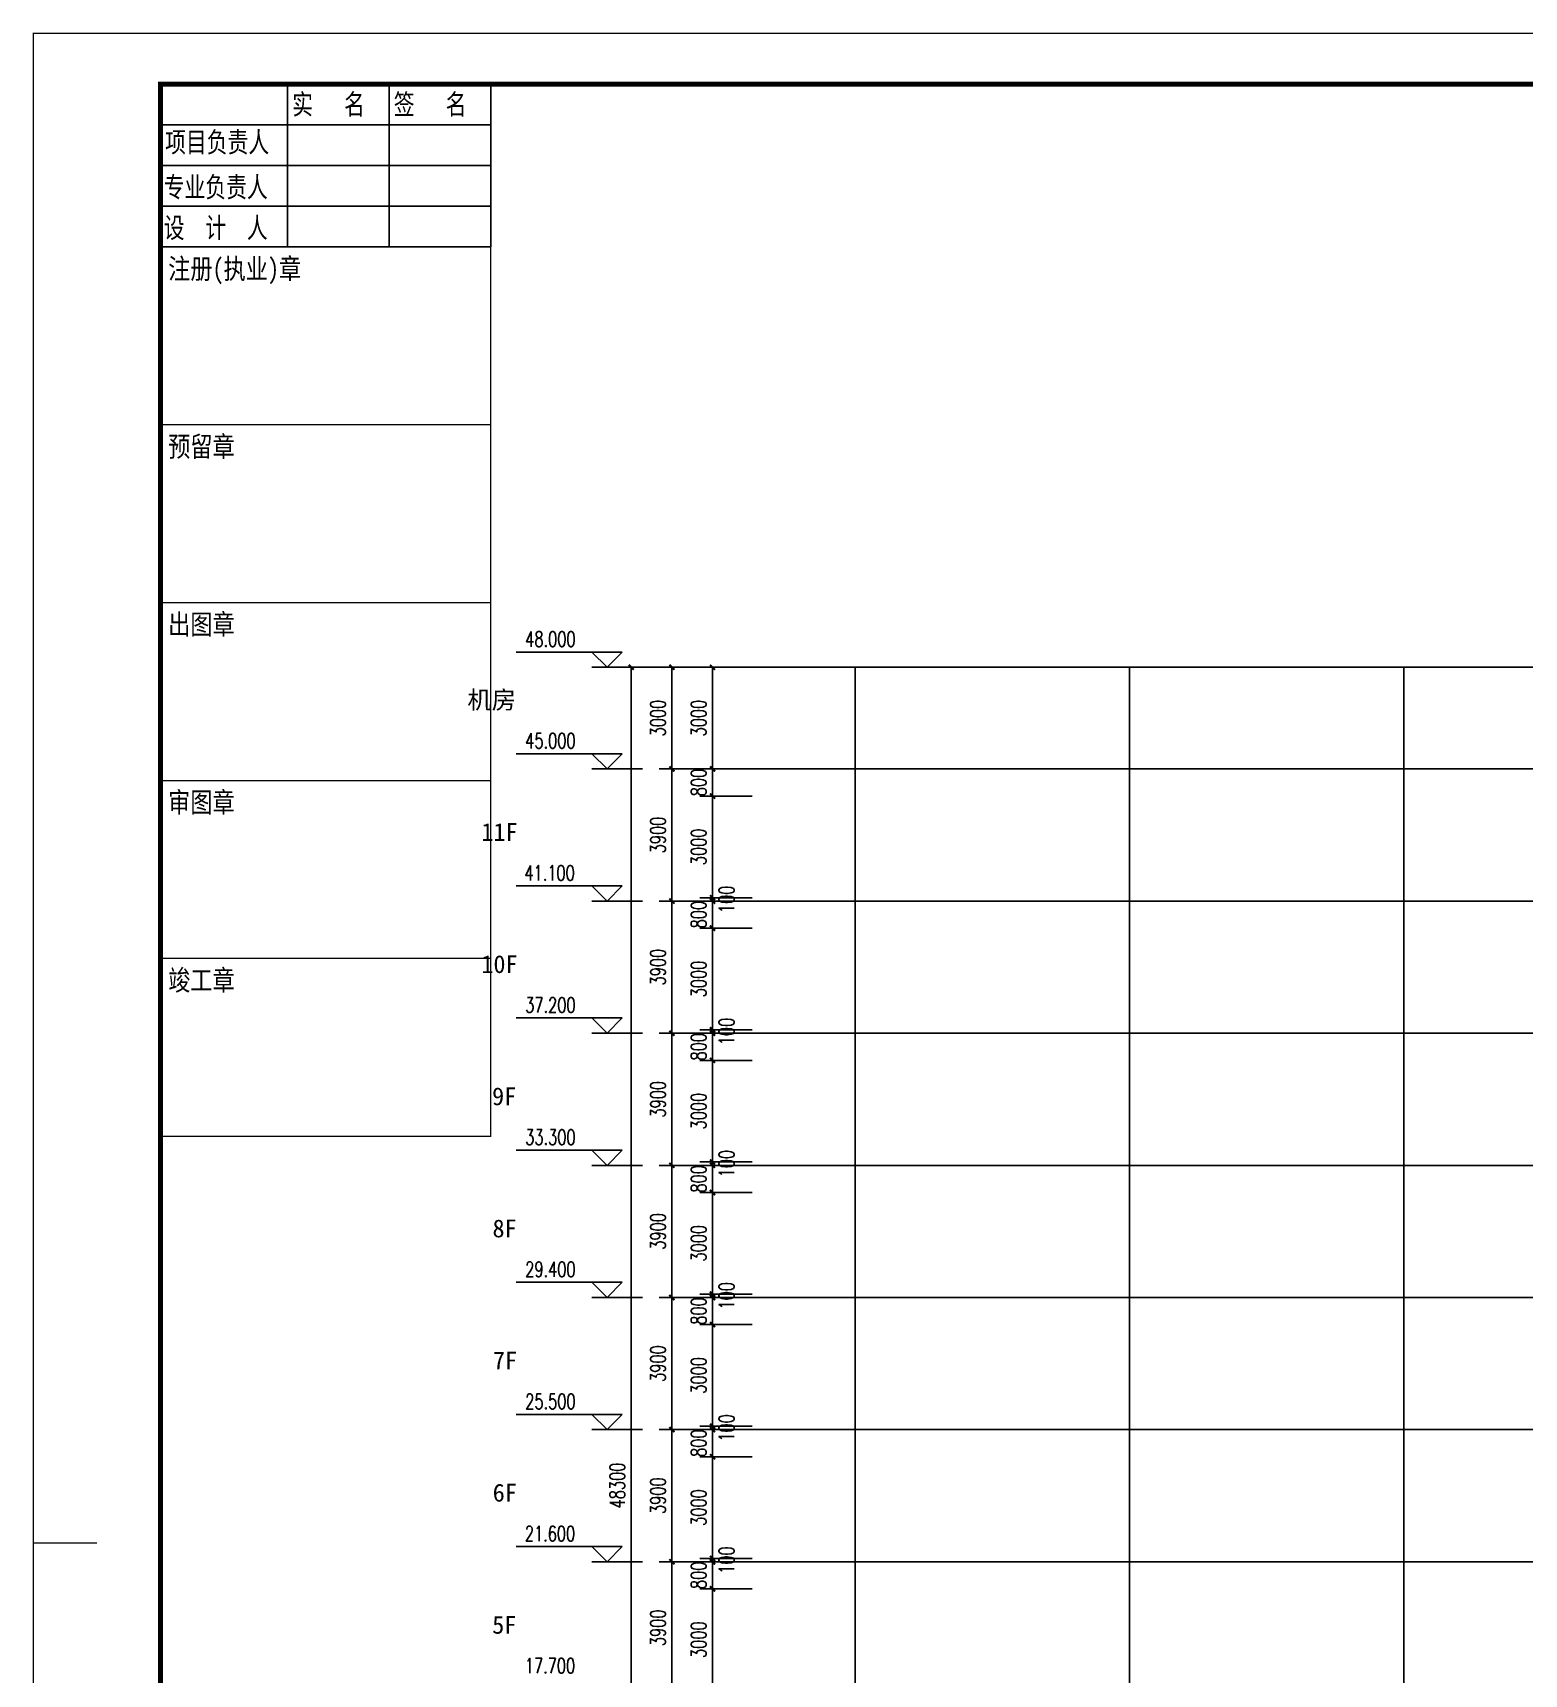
# Model space of a CAD drawing. Extents: x 1738711 to 2346805, y 1189731 to 2516152.
# Drawn here: x 2137895 to 2181922, y 2088884 to 2137328 of the extents above; entities that cross this region are included whole.
import ezdxf
from ezdxf.enums import TextEntityAlignment as Align

# ---------------------------------------------------------------- set-up
doc = ezdxf.new("R2010")
doc.units = 0
doc.header["$LTSCALE"] = 1000
doc.header["$MEASUREMENT"] = 0
for name, color, linetype in [('DIM_ELEV', 3, 'Continuous'), ('DOTE', 1, 'Continuous'), ('PUB_DIM', 3, 'Continuous'), ('PUB_TEXT', 7, 'Continuous'), ('TK', 4, 'Continuous')]:
    doc.layers.add(name, color=color, linetype=linetype)
doc.styles.add('_TCH_DIM', font='SIMPLEX', dxfattribs={"bigfont": 'GBCBIG'})
doc.styles.add('_TCH_DIM_T3', font='SIMPLEX', dxfattribs={"width": 0.705882, "bigfont": 'GBCBIG'})
doc.styles.add('STW', font='simhei_0.ttf')
doc.styles.add('宋体', font='SIMSUN.TTF', dxfattribs={"width": 0.75})
doc.dimstyles.new('_TCH_ARCH&&150', dxfattribs={"dimtxt": 446.25, "dimasz": 150, "dimexe": 375, "dimexo": 450, "dimgap": 189.375, "dimtad": 1, "dimdec": 0, "dimzin": 0, "dimdsep": 46, "dimtxsty": '_TCH_DIM_T3', "dimblk": 'ARCHTICK', "dimcen": 0.09, "dimclrt": 7, "dimazin": 2, "dimtfac": 1, "dimtdec": 0, "dimtix": 1, "dimtmove": 2, "dimatfit": 3, "dimfxl": 1, "dimtolj": 1, "dimtzin": 0, "dimarcsym": 0})

# ---------------------------------------------------------------- blocks, each defined once
blk = doc.blocks.new('章')
at = {"layer": 'TK', "color": 7, "const_width": 0.25}
for points in [[(0, 0), (65, 0), (65, -35), (0, -35)], [(0, -35), (65, -35), (65, -70), (0, -70)], [(0, -70), (65, -70), (65, -105), (0, -105)], [(0, -105), (65, -105), (65, -140), (0, -140)], [(0, -140), (65, -140), (65, -175), (0, -175)]]:
    blk.add_lwpolyline(points, close=True, dxfattribs=at)
at = {"layer": 'TK', "color": 7, "style": '宋体', "width": 0.8}
for s, p in [('注册(执业)章', (1.51, -6.28)), ('预留章', (1.51, -41.28)), ('出图章', (1.51, -76.28)), ('审图章', (1.51, -111.28)), ('竣工章', (1.51, -146.28))]:
    blk.add_text(s, height=4, dxfattribs=at).set_placement(p)
blk = doc.blocks.new('hjashrtahreahe')
for points in [[(2500, 58400), (9000, 58400)], [(2500, 58400), (2500, 55200)], [(5000, 58400), (5000, 55200)], [(7000, 58400), (7000, 55200)], [(9000, 58400), (9000, 55200)], [(2500, 57600), (9000, 57600)], [(2500, 56800), (9000, 56800)], [(2500, 56000), (9000, 56000)], [(2500, 55200), (9000, 55200)]]:
    blk.add_lwpolyline(points)
at = {"const_width": 25}
for points in [[(500, 29700), (0, 29700)], [(1250, 29700), (0, 29700)]]:
    blk.add_lwpolyline(points, dxfattribs=at)
at = {"layer": 'TK', "color": 7, "const_width": 25}
for points in [[(0, 59400), (84100, 59400), (84100, 0), (0, 0)], [(9000, 55200), (2500, 55200), (2500, 58400), (9000, 58400)]]:
    blk.add_lwpolyline(points, close=True, dxfattribs=at)
at = {"layer": 'TK', "color": 3, "const_width": 100}
blk.add_lwpolyline([(2500, 1000), (2500, 58400), (83100, 58400), (83100, 1000)], close=True, dxfattribs=at)
at = {"xscale": 100, "yscale": 100, "zscale": 100}
blk.add_blockref('章', (2500, 55200), dxfattribs=at)
at = {"style": '宋体', "width": 0.75}
for s, p in [('实   名', (5092, 57806)), ('签   名', (7092, 57806)), ('项目负责人', (2592, 57061)), ('专业负责人', (2565, 56178)), ('设  计  人', (2565, 55378))]:
    blk.add_text(s, height=400, dxfattribs=at).set_placement(p)
at = {"layer": 'TK', "style": '宋体', "width": 0.75}
for tag, height, p in [('项目负责人', 350, (6003, 57089)), ('专业负责人', 350, (6003, 56224)), ('设计人', 350, (6003, 55419)), ('版号1', 250, (77304, 22193)), ('时间1', 250, (82405, 22193)), ('版号2', 250, (77304, 21593)), ('时间2', 250, (82405, 21593)), ('版号3', 250, (77304, 20993)), ('时间3', 250, (82405, 20993)), ('建筑会签', 0.0001, (78978, 2403)), ('电气会签', 0.0001, (82128, 2403)), ('结构会签', 0.0001, (78978, 1803)), ('暖通会签', 0.0001, (82128, 1803)), ('给排水会签', 0.0001, (78978, 1250)), ('智能化会签', 0.0001, (82128, 1250))]:
    blk.add_attdef(tag, text='', height=height, dxfattribs=at).set_placement(p, align=Align.CENTER)
for tag, p in [('合作设计单位', (80816, 48986)), ('版号说明1', (79854, 22318)), ('版号说明2', (79854, 21718)), ('版号说明3', (79854, 21118)), ('浙江绿储科技有限公司', (80545, 16036)), ('百兆瓦级集中式熔盐储能关键', (80545, 14953)), ('设备研发及制造基地项目', (80545, 14603)), ('1#研发楼', (80545, 13636)), ('图名', (80545, 12436)), ('工程编号', (78978, 11461)), ('子项编号', (82128, 11461)), ('建筑', (78978, 10711)), ('图号', (82128, 10711)), ('施工图', (78978, 9961)), ('2023.03', (82128, 9961)), ('审定', (79353, 8461)), ('审核', (79353, 7711)), ('工程负责', (79353, 6961)), ('专业负责', (79353, 6211)), ('设计', (79353, 5461)), ('制图', (79353, 4711)), ('校对', (79353, 3961))]:
    blk.add_attdef(tag, text='', height=250, dxfattribs=at).set_placement(p, align=Align.MIDDLE_CENTER)
blk = doc.blocks.new('_ArchTick')
at = {"color": 0, "linetype": 'ByBlock', "const_width": 0.4}
blk.add_lwpolyline([(-0.5, -0.5), (0.5, 0.5)], dxfattribs=at)
blk = doc.blocks.new('*D3194')
at = {"layer": 'Defpoints', "color": 0, "transparency": 16777216}
for p in [(2157961, 2091401), (2159580, 2091401), (2159580, 2088401)]:
    blk.add_point(p, dxfattribs=at)
at = {"layer": 'PUB_DIM', "color": 0, "lineweight": -2, "transparency": 16777216}
for p, q in [((2159130, 2091401), (2157586, 2091401)), ((2157961, 2088401), (2157961, 2091401)), ((2159130, 2088401), (2157586, 2088401))]:
    blk.add_line(p, q, dxfattribs=at)
at = {"layer": 'PUB_DIM', "color": 0, "lineweight": -2, "transparency": 16777216, "xscale": 150, "yscale": 150, "zscale": 150}
for p, rotation in [((2157961, 2091401), 90), ((2157961, 2088401), 270)]:
    blk.add_blockref('_ArchTick', p, dxfattribs=dict(at, rotation=rotation))
at = {"layer": 'PUB_DIM', "color": 7, "transparency": 16777216, "insert": (2157549, 2089901), "char_height": 446.2, "attachment_point": 5, "rotation": 90, "style": '_TCH_DIM_T3'}
blk.add_mtext('\\A1;3000', dxfattribs=at)
blk = doc.blocks.new('*D3195')
at = {"layer": 'Defpoints', "color": 0, "transparency": 16777216}
for p in [(2157961, 2092201), (2159580, 2092201), (2159580, 2091401)]:
    blk.add_point(p, dxfattribs=at)
at = {"layer": 'PUB_DIM', "color": 0, "lineweight": -2, "transparency": 16777216}
for p, q in [((2157961, 2092201), (2157961, 2092351)), ((2159130, 2092201), (2157586, 2092201)), ((2157961, 2091401), (2157961, 2092201)), ((2159130, 2091401), (2157586, 2091401)), ((2157961, 2091401), (2157961, 2091251))]:
    blk.add_line(p, q, dxfattribs=at)
at = {"layer": 'PUB_DIM', "color": 0, "lineweight": -2, "transparency": 16777216, "xscale": 150, "yscale": 150, "zscale": 150}
for p, rotation in [((2157961, 2092201), 270), ((2157961, 2091401), 90)]:
    blk.add_blockref('_ArchTick', p, dxfattribs=dict(at, rotation=rotation))
at = {"layer": 'PUB_DIM', "color": 7, "transparency": 16777216, "insert": (2157549, 2091801), "char_height": 446.2, "attachment_point": 5, "rotation": 90, "style": '_TCH_DIM_T3'}
blk.add_mtext('\\A1;800', dxfattribs=at)
blk = doc.blocks.new('*D3196')
at = {"layer": 'Defpoints', "color": 0, "transparency": 16777216}
for p in [(2157961, 2092301), (2159580, 2092301), (2159580, 2092201)]:
    blk.add_point(p, dxfattribs=at)
at = {"layer": 'PUB_DIM', "color": 0, "lineweight": -2, "transparency": 16777216}
for p, q in [((2157961, 2092301), (2157961, 2092451)), ((2159130, 2092301), (2157586, 2092301)), ((2159130, 2092201), (2157586, 2092201)), ((2157961, 2092201), (2157961, 2092301)), ((2157961, 2092201), (2157961, 2092051))]:
    blk.add_line(p, q, dxfattribs=at)
at = {"layer": 'PUB_DIM', "color": 0, "lineweight": -2, "transparency": 16777216, "xscale": 150, "yscale": 150, "zscale": 150}
for p, rotation in [((2157961, 2092301), 270), ((2157961, 2092201), 90)]:
    blk.add_blockref('_ArchTick', p, dxfattribs=dict(at, rotation=rotation))
at = {"layer": 'PUB_DIM', "color": 7, "transparency": 16777216, "insert": (2158374, 2092251), "char_height": 446.2, "attachment_point": 5, "rotation": 90, "style": '_TCH_DIM_T3'}
blk.add_mtext('\\A1;100', dxfattribs=at)
blk = doc.blocks.new('*D3197')
at = {"layer": 'Defpoints', "color": 0, "transparency": 16777216}
for p in [(2157961, 2095301), (2159580, 2095301), (2159580, 2092301)]:
    blk.add_point(p, dxfattribs=at)
at = {"layer": 'PUB_DIM', "color": 0, "lineweight": -2, "transparency": 16777216}
for p, q in [((2159130, 2095301), (2157586, 2095301)), ((2157961, 2092301), (2157961, 2095301)), ((2159130, 2092301), (2157586, 2092301))]:
    blk.add_line(p, q, dxfattribs=at)
at = {"layer": 'PUB_DIM', "color": 0, "lineweight": -2, "transparency": 16777216, "xscale": 150, "yscale": 150, "zscale": 150}
for p, rotation in [((2157961, 2095301), 90), ((2157961, 2092301), 270)]:
    blk.add_blockref('_ArchTick', p, dxfattribs=dict(at, rotation=rotation))
at = {"layer": 'PUB_DIM', "color": 7, "transparency": 16777216, "insert": (2157549, 2093801), "char_height": 446.2, "attachment_point": 5, "rotation": 90, "style": '_TCH_DIM_T3'}
blk.add_mtext('\\A1;3000', dxfattribs=at)
blk = doc.blocks.new('*D3198')
at = {"layer": 'Defpoints', "color": 0, "transparency": 16777216}
for p in [(2157961, 2096101), (2159580, 2096101), (2159580, 2095301)]:
    blk.add_point(p, dxfattribs=at)
at = {"layer": 'PUB_DIM', "color": 0, "lineweight": -2, "transparency": 16777216}
for p, q in [((2157961, 2096101), (2157961, 2096251)), ((2159130, 2096101), (2157586, 2096101)), ((2157961, 2095301), (2157961, 2096101)), ((2159130, 2095301), (2157586, 2095301)), ((2157961, 2095301), (2157961, 2095151))]:
    blk.add_line(p, q, dxfattribs=at)
at = {"layer": 'PUB_DIM', "color": 0, "lineweight": -2, "transparency": 16777216, "xscale": 150, "yscale": 150, "zscale": 150}
for p, rotation in [((2157961, 2096101), 270), ((2157961, 2095301), 90)]:
    blk.add_blockref('_ArchTick', p, dxfattribs=dict(at, rotation=rotation))
at = {"layer": 'PUB_DIM', "color": 7, "transparency": 16777216, "insert": (2157549, 2095701), "char_height": 446.2, "attachment_point": 5, "rotation": 90, "style": '_TCH_DIM_T3'}
blk.add_mtext('\\A1;800', dxfattribs=at)
blk = doc.blocks.new('*D3199')
at = {"layer": 'Defpoints', "color": 0, "transparency": 16777216}
for p in [(2157961, 2096201), (2159580, 2096201), (2159580, 2096101)]:
    blk.add_point(p, dxfattribs=at)
at = {"layer": 'PUB_DIM', "color": 0, "lineweight": -2, "transparency": 16777216}
for p, q in [((2159130, 2096201), (2157586, 2096201)), ((2157961, 2096201), (2157961, 2096351)), ((2157961, 2096101), (2157961, 2096201)), ((2159130, 2096101), (2157586, 2096101)), ((2157961, 2096101), (2157961, 2095951))]:
    blk.add_line(p, q, dxfattribs=at)
at = {"layer": 'PUB_DIM', "color": 0, "lineweight": -2, "transparency": 16777216, "xscale": 150, "yscale": 150, "zscale": 150}
for p, rotation in [((2157961, 2096201), 270), ((2157961, 2096101), 90)]:
    blk.add_blockref('_ArchTick', p, dxfattribs=dict(at, rotation=rotation))
at = {"layer": 'PUB_DIM', "color": 7, "transparency": 16777216, "insert": (2158374, 2096151), "char_height": 446.2, "attachment_point": 5, "rotation": 90, "style": '_TCH_DIM_T3'}
blk.add_mtext('\\A1;100', dxfattribs=at)
blk = doc.blocks.new('*D3200')
at = {"layer": 'Defpoints', "color": 0, "transparency": 16777216}
for p in [(2157961, 2099201), (2159580, 2099201), (2159580, 2096201)]:
    blk.add_point(p, dxfattribs=at)
at = {"layer": 'PUB_DIM', "color": 0, "lineweight": -2, "transparency": 16777216}
for p, q in [((2159130, 2099201), (2157586, 2099201)), ((2157961, 2096201), (2157961, 2099201)), ((2159130, 2096201), (2157586, 2096201))]:
    blk.add_line(p, q, dxfattribs=at)
at = {"layer": 'PUB_DIM', "color": 0, "lineweight": -2, "transparency": 16777216, "xscale": 150, "yscale": 150, "zscale": 150}
for p, rotation in [((2157961, 2099201), 90), ((2157961, 2096201), 270)]:
    blk.add_blockref('_ArchTick', p, dxfattribs=dict(at, rotation=rotation))
at = {"layer": 'PUB_DIM', "color": 7, "transparency": 16777216, "insert": (2157549, 2097701), "char_height": 446.2, "attachment_point": 5, "rotation": 90, "style": '_TCH_DIM_T3'}
blk.add_mtext('\\A1;3000', dxfattribs=at)
blk = doc.blocks.new('*D3201')
at = {"layer": 'Defpoints', "color": 0, "transparency": 16777216}
for p in [(2157961, 2100001), (2159580, 2100001), (2159580, 2099201)]:
    blk.add_point(p, dxfattribs=at)
at = {"layer": 'PUB_DIM', "color": 0, "lineweight": -2, "transparency": 16777216}
for p, q in [((2157961, 2100001), (2157961, 2100151)), ((2159130, 2100001), (2157586, 2100001)), ((2157961, 2099201), (2157961, 2100001)), ((2159130, 2099201), (2157586, 2099201)), ((2157961, 2099201), (2157961, 2099051))]:
    blk.add_line(p, q, dxfattribs=at)
at = {"layer": 'PUB_DIM', "color": 0, "lineweight": -2, "transparency": 16777216, "xscale": 150, "yscale": 150, "zscale": 150}
for p, rotation in [((2157961, 2100001), 270), ((2157961, 2099201), 90)]:
    blk.add_blockref('_ArchTick', p, dxfattribs=dict(at, rotation=rotation))
at = {"layer": 'PUB_DIM', "color": 7, "transparency": 16777216, "insert": (2157549, 2099601), "char_height": 446.2, "attachment_point": 5, "rotation": 90, "style": '_TCH_DIM_T3'}
blk.add_mtext('\\A1;800', dxfattribs=at)
blk = doc.blocks.new('*D3202')
at = {"layer": 'Defpoints', "color": 0, "transparency": 16777216}
for p in [(2157961, 2100101), (2159580, 2100101), (2159580, 2100001)]:
    blk.add_point(p, dxfattribs=at)
at = {"layer": 'PUB_DIM', "color": 0, "lineweight": -2, "transparency": 16777216}
for p, q in [((2159130, 2100101), (2157586, 2100101)), ((2157961, 2100101), (2157961, 2100251)), ((2157961, 2100001), (2157961, 2100101)), ((2159130, 2100001), (2157586, 2100001)), ((2157961, 2100001), (2157961, 2099851))]:
    blk.add_line(p, q, dxfattribs=at)
at = {"layer": 'PUB_DIM', "color": 0, "lineweight": -2, "transparency": 16777216, "xscale": 150, "yscale": 150, "zscale": 150}
for p, rotation in [((2157961, 2100101), 270), ((2157961, 2100001), 90)]:
    blk.add_blockref('_ArchTick', p, dxfattribs=dict(at, rotation=rotation))
at = {"layer": 'PUB_DIM', "color": 7, "transparency": 16777216, "insert": (2158374, 2100051), "char_height": 446.2, "attachment_point": 5, "rotation": 90, "style": '_TCH_DIM_T3'}
blk.add_mtext('\\A1;100', dxfattribs=at)
blk = doc.blocks.new('*D3203')
at = {"layer": 'Defpoints', "color": 0, "transparency": 16777216}
for p in [(2157961, 2103101), (2159580, 2103101), (2159580, 2100101)]:
    blk.add_point(p, dxfattribs=at)
at = {"layer": 'PUB_DIM', "color": 0, "lineweight": -2, "transparency": 16777216}
for p, q in [((2159130, 2103101), (2157586, 2103101)), ((2157961, 2100101), (2157961, 2103101)), ((2159130, 2100101), (2157586, 2100101))]:
    blk.add_line(p, q, dxfattribs=at)
at = {"layer": 'PUB_DIM', "color": 0, "lineweight": -2, "transparency": 16777216, "xscale": 150, "yscale": 150, "zscale": 150}
for p, rotation in [((2157961, 2103101), 90), ((2157961, 2100101), 270)]:
    blk.add_blockref('_ArchTick', p, dxfattribs=dict(at, rotation=rotation))
at = {"layer": 'PUB_DIM', "color": 7, "transparency": 16777216, "insert": (2157549, 2101601), "char_height": 446.2, "attachment_point": 5, "rotation": 90, "style": '_TCH_DIM_T3'}
blk.add_mtext('\\A1;3000', dxfattribs=at)
blk = doc.blocks.new('*D3204')
at = {"layer": 'Defpoints', "color": 0, "transparency": 16777216}
for p in [(2157961, 2103901), (2159580, 2103901), (2159580, 2103101)]:
    blk.add_point(p, dxfattribs=at)
at = {"layer": 'PUB_DIM', "color": 0, "lineweight": -2, "transparency": 16777216}
for p, q in [((2157961, 2103901), (2157961, 2104051)), ((2159130, 2103901), (2157586, 2103901)), ((2157961, 2103101), (2157961, 2103901)), ((2159130, 2103101), (2157586, 2103101)), ((2157961, 2103101), (2157961, 2102951))]:
    blk.add_line(p, q, dxfattribs=at)
at = {"layer": 'PUB_DIM', "color": 0, "lineweight": -2, "transparency": 16777216, "xscale": 150, "yscale": 150, "zscale": 150}
for p, rotation in [((2157961, 2103901), 270), ((2157961, 2103101), 90)]:
    blk.add_blockref('_ArchTick', p, dxfattribs=dict(at, rotation=rotation))
at = {"layer": 'PUB_DIM', "color": 7, "transparency": 16777216, "insert": (2157549, 2103501), "char_height": 446.2, "attachment_point": 5, "rotation": 90, "style": '_TCH_DIM_T3'}
blk.add_mtext('\\A1;800', dxfattribs=at)
blk = doc.blocks.new('*D3205')
at = {"layer": 'Defpoints', "color": 0, "transparency": 16777216}
for p in [(2157961, 2104001), (2159580, 2104001), (2159580, 2103901)]:
    blk.add_point(p, dxfattribs=at)
at = {"layer": 'PUB_DIM', "color": 0, "lineweight": -2, "transparency": 16777216}
for p, q in [((2159130, 2104001), (2157586, 2104001)), ((2157961, 2104001), (2157961, 2104151)), ((2157961, 2103901), (2157961, 2104001)), ((2159130, 2103901), (2157586, 2103901)), ((2157961, 2103901), (2157961, 2103751))]:
    blk.add_line(p, q, dxfattribs=at)
at = {"layer": 'PUB_DIM', "color": 0, "lineweight": -2, "transparency": 16777216, "xscale": 150, "yscale": 150, "zscale": 150}
for p, rotation in [((2157961, 2104001), 270), ((2157961, 2103901), 90)]:
    blk.add_blockref('_ArchTick', p, dxfattribs=dict(at, rotation=rotation))
at = {"layer": 'PUB_DIM', "color": 7, "transparency": 16777216, "insert": (2158374, 2103951), "char_height": 446.2, "attachment_point": 5, "rotation": 90, "style": '_TCH_DIM_T3'}
blk.add_mtext('\\A1;100', dxfattribs=at)
blk = doc.blocks.new('*D3206')
at = {"layer": 'Defpoints', "color": 0, "transparency": 16777216}
for p in [(2157961, 2107001), (2159580, 2107001), (2159580, 2104001)]:
    blk.add_point(p, dxfattribs=at)
at = {"layer": 'PUB_DIM', "color": 0, "lineweight": -2, "transparency": 16777216}
for p, q in [((2159130, 2107001), (2157586, 2107001)), ((2157961, 2104001), (2157961, 2107001)), ((2159130, 2104001), (2157586, 2104001))]:
    blk.add_line(p, q, dxfattribs=at)
at = {"layer": 'PUB_DIM', "color": 0, "lineweight": -2, "transparency": 16777216, "xscale": 150, "yscale": 150, "zscale": 150}
for p, rotation in [((2157961, 2107001), 90), ((2157961, 2104001), 270)]:
    blk.add_blockref('_ArchTick', p, dxfattribs=dict(at, rotation=rotation))
at = {"layer": 'PUB_DIM', "color": 7, "transparency": 16777216, "insert": (2157549, 2105501), "char_height": 446.2, "attachment_point": 5, "rotation": 90, "style": '_TCH_DIM_T3'}
blk.add_mtext('\\A1;3000', dxfattribs=at)
blk = doc.blocks.new('*D3207')
at = {"layer": 'Defpoints', "color": 0, "transparency": 16777216}
for p in [(2157961, 2107801), (2159580, 2107801), (2159580, 2107001)]:
    blk.add_point(p, dxfattribs=at)
at = {"layer": 'PUB_DIM', "color": 0, "lineweight": -2, "transparency": 16777216}
for p, q in [((2157961, 2107801), (2157961, 2107951)), ((2159130, 2107801), (2157586, 2107801)), ((2157961, 2107001), (2157961, 2107801)), ((2159130, 2107001), (2157586, 2107001)), ((2157961, 2107001), (2157961, 2106851))]:
    blk.add_line(p, q, dxfattribs=at)
at = {"layer": 'PUB_DIM', "color": 0, "lineweight": -2, "transparency": 16777216, "xscale": 150, "yscale": 150, "zscale": 150}
for p, rotation in [((2157961, 2107801), 270), ((2157961, 2107001), 90)]:
    blk.add_blockref('_ArchTick', p, dxfattribs=dict(at, rotation=rotation))
at = {"layer": 'PUB_DIM', "color": 7, "transparency": 16777216, "insert": (2157549, 2107401), "char_height": 446.2, "attachment_point": 5, "rotation": 90, "style": '_TCH_DIM_T3'}
blk.add_mtext('\\A1;800', dxfattribs=at)
blk = doc.blocks.new('*D3208')
at = {"layer": 'Defpoints', "color": 0, "transparency": 16777216}
for p in [(2157961, 2107901), (2159580, 2107901), (2159580, 2107801)]:
    blk.add_point(p, dxfattribs=at)
at = {"layer": 'PUB_DIM', "color": 0, "lineweight": -2, "transparency": 16777216}
for p, q in [((2159130, 2107901), (2157586, 2107901)), ((2157961, 2107901), (2157961, 2108051)), ((2157961, 2107801), (2157961, 2107901)), ((2159130, 2107801), (2157586, 2107801)), ((2157961, 2107801), (2157961, 2107651))]:
    blk.add_line(p, q, dxfattribs=at)
at = {"layer": 'PUB_DIM', "color": 0, "lineweight": -2, "transparency": 16777216, "xscale": 150, "yscale": 150, "zscale": 150}
for p, rotation in [((2157961, 2107901), 270), ((2157961, 2107801), 90)]:
    blk.add_blockref('_ArchTick', p, dxfattribs=dict(at, rotation=rotation))
at = {"layer": 'PUB_DIM', "color": 7, "transparency": 16777216, "insert": (2158374, 2107851), "char_height": 446.2, "attachment_point": 5, "rotation": 90, "style": '_TCH_DIM_T3'}
blk.add_mtext('\\A1;100', dxfattribs=at)
blk = doc.blocks.new('*D3209')
at = {"layer": 'Defpoints', "color": 0, "transparency": 16777216}
for p in [(2157961, 2110901), (2159580, 2110901), (2159580, 2107901)]:
    blk.add_point(p, dxfattribs=at)
at = {"layer": 'PUB_DIM', "color": 0, "lineweight": -2, "transparency": 16777216}
for p, q in [((2159130, 2110901), (2157586, 2110901)), ((2157961, 2107901), (2157961, 2110901)), ((2159130, 2107901), (2157586, 2107901))]:
    blk.add_line(p, q, dxfattribs=at)
at = {"layer": 'PUB_DIM', "color": 0, "lineweight": -2, "transparency": 16777216, "xscale": 150, "yscale": 150, "zscale": 150}
for p, rotation in [((2157961, 2110901), 90), ((2157961, 2107901), 270)]:
    blk.add_blockref('_ArchTick', p, dxfattribs=dict(at, rotation=rotation))
at = {"layer": 'PUB_DIM', "color": 7, "transparency": 16777216, "insert": (2157549, 2109401), "char_height": 446.2, "attachment_point": 5, "rotation": 90, "style": '_TCH_DIM_T3'}
blk.add_mtext('\\A1;3000', dxfattribs=at)
blk = doc.blocks.new('*D3210')
at = {"layer": 'Defpoints', "color": 0, "transparency": 16777216}
for p in [(2157961, 2111701), (2159580, 2111701), (2159580, 2110901)]:
    blk.add_point(p, dxfattribs=at)
at = {"layer": 'PUB_DIM', "color": 0, "lineweight": -2, "transparency": 16777216}
for p, q in [((2159130, 2111701), (2157586, 2111701)), ((2157961, 2111701), (2157961, 2111851)), ((2157961, 2110901), (2157961, 2111701)), ((2159130, 2110901), (2157586, 2110901)), ((2157961, 2110901), (2157961, 2110751))]:
    blk.add_line(p, q, dxfattribs=at)
at = {"layer": 'PUB_DIM', "color": 0, "lineweight": -2, "transparency": 16777216, "xscale": 150, "yscale": 150, "zscale": 150}
for p, rotation in [((2157961, 2111701), 270), ((2157961, 2110901), 90)]:
    blk.add_blockref('_ArchTick', p, dxfattribs=dict(at, rotation=rotation))
at = {"layer": 'PUB_DIM', "color": 7, "transparency": 16777216, "insert": (2157549, 2111301), "char_height": 446.2, "attachment_point": 5, "rotation": 90, "style": '_TCH_DIM_T3'}
blk.add_mtext('\\A1;800', dxfattribs=at)
blk = doc.blocks.new('*D3211')
at = {"layer": 'Defpoints', "color": 0, "transparency": 16777216}
for p in [(2157961, 2111801), (2159580, 2111801), (2159580, 2111701)]:
    blk.add_point(p, dxfattribs=at)
at = {"layer": 'PUB_DIM', "color": 0, "lineweight": -2, "transparency": 16777216}
for p, q in [((2159130, 2111801), (2157586, 2111801)), ((2159130, 2111701), (2157586, 2111701)), ((2157961, 2111801), (2157961, 2111951)), ((2157961, 2111701), (2157961, 2111801)), ((2157961, 2111701), (2157961, 2111551))]:
    blk.add_line(p, q, dxfattribs=at)
at = {"layer": 'PUB_DIM', "color": 0, "lineweight": -2, "transparency": 16777216, "xscale": 150, "yscale": 150, "zscale": 150}
for p, rotation in [((2157961, 2111801), 270), ((2157961, 2111701), 90)]:
    blk.add_blockref('_ArchTick', p, dxfattribs=dict(at, rotation=rotation))
at = {"layer": 'PUB_DIM', "color": 7, "transparency": 16777216, "insert": (2158374, 2111751), "char_height": 446.2, "attachment_point": 5, "rotation": 90, "style": '_TCH_DIM_T3'}
blk.add_mtext('\\A1;100', dxfattribs=at)
blk = doc.blocks.new('*D3212')
at = {"layer": 'Defpoints', "color": 0, "transparency": 16777216}
for p in [(2157961, 2114801), (2159580, 2114801), (2159580, 2111801)]:
    blk.add_point(p, dxfattribs=at)
at = {"layer": 'PUB_DIM', "color": 0, "lineweight": -2, "transparency": 16777216}
for p, q in [((2159130, 2114801), (2157586, 2114801)), ((2157961, 2111801), (2157961, 2114801)), ((2159130, 2111801), (2157586, 2111801))]:
    blk.add_line(p, q, dxfattribs=at)
at = {"layer": 'PUB_DIM', "color": 0, "lineweight": -2, "transparency": 16777216, "xscale": 150, "yscale": 150, "zscale": 150}
for p, rotation in [((2157961, 2114801), 90), ((2157961, 2111801), 270)]:
    blk.add_blockref('_ArchTick', p, dxfattribs=dict(at, rotation=rotation))
at = {"layer": 'PUB_DIM', "color": 7, "transparency": 16777216, "insert": (2157549, 2113301), "char_height": 446.2, "attachment_point": 5, "rotation": 90, "style": '_TCH_DIM_T3'}
blk.add_mtext('\\A1;3000', dxfattribs=at)
blk = doc.blocks.new('*D3213')
at = {"layer": 'Defpoints', "color": 0, "transparency": 16777216}
for p in [(2157961, 2115601), (2159580, 2115601), (2159580, 2114801)]:
    blk.add_point(p, dxfattribs=at)
at = {"layer": 'PUB_DIM', "color": 0, "lineweight": -2, "transparency": 16777216}
for p, q in [((2159130, 2115601), (2157586, 2115601)), ((2157961, 2115601), (2157961, 2115751)), ((2157961, 2114801), (2157961, 2115601)), ((2159130, 2114801), (2157586, 2114801)), ((2157961, 2114801), (2157961, 2114651))]:
    blk.add_line(p, q, dxfattribs=at)
at = {"layer": 'PUB_DIM', "color": 0, "lineweight": -2, "transparency": 16777216, "xscale": 150, "yscale": 150, "zscale": 150}
for p, rotation in [((2157961, 2115601), 270), ((2157961, 2114801), 90)]:
    blk.add_blockref('_ArchTick', p, dxfattribs=dict(at, rotation=rotation))
at = {"layer": 'PUB_DIM', "color": 7, "transparency": 16777216, "insert": (2157549, 2115201), "char_height": 446.2, "attachment_point": 5, "rotation": 90, "style": '_TCH_DIM_T3'}
blk.add_mtext('\\A1;800', dxfattribs=at)
blk = doc.blocks.new('*D3214')
at = {"layer": 'Defpoints', "color": 0, "transparency": 16777216}
for p in [(2157961, 2118601), (2159580, 2118601), (2159580, 2115601)]:
    blk.add_point(p, dxfattribs=at)
at = {"layer": 'PUB_DIM', "color": 0, "lineweight": -2, "transparency": 16777216}
for p, q in [((2159130, 2118601), (2157586, 2118601)), ((2157961, 2115601), (2157961, 2118601)), ((2159130, 2115601), (2157586, 2115601))]:
    blk.add_line(p, q, dxfattribs=at)
at = {"layer": 'PUB_DIM', "color": 0, "lineweight": -2, "transparency": 16777216, "xscale": 150, "yscale": 150, "zscale": 150}
for p, rotation in [((2157961, 2118601), 90), ((2157961, 2115601), 270)]:
    blk.add_blockref('_ArchTick', p, dxfattribs=dict(at, rotation=rotation))
at = {"layer": 'PUB_DIM', "color": 7, "transparency": 16777216, "insert": (2157549, 2117101), "char_height": 446.2, "attachment_point": 5, "rotation": 90, "style": '_TCH_DIM_T3'}
blk.add_mtext('\\A1;3000', dxfattribs=at)
blk = doc.blocks.new('*D3567')
at = {"layer": 'Defpoints', "color": 0, "transparency": 16777216}
for p in [(2156761, 2092201), (2158380, 2092201), (2158380, 2088301)]:
    blk.add_point(p, dxfattribs=at)
at = {"layer": 'PUB_DIM', "color": 0, "lineweight": -2, "transparency": 16777216}
for p, q in [((2157930, 2092201), (2156386, 2092201)), ((2156761, 2088301), (2156761, 2092201)), ((2157930, 2088301), (2156386, 2088301))]:
    blk.add_line(p, q, dxfattribs=at)
at = {"layer": 'PUB_DIM', "color": 0, "lineweight": -2, "transparency": 16777216, "xscale": 150, "yscale": 150, "zscale": 150}
for p, rotation in [((2156761, 2092201), 90), ((2156761, 2088301), 270)]:
    blk.add_blockref('_ArchTick', p, dxfattribs=dict(at, rotation=rotation))
at = {"layer": 'PUB_DIM', "color": 7, "transparency": 16777216, "insert": (2156349, 2090251), "char_height": 446.2, "attachment_point": 5, "rotation": 90, "style": '_TCH_DIM_T3'}
blk.add_mtext('\\A1;3900', dxfattribs=at)
blk = doc.blocks.new('*D3568')
at = {"layer": 'Defpoints', "color": 0, "transparency": 16777216}
for p in [(2156761, 2096101), (2158380, 2096101), (2158380, 2092201)]:
    blk.add_point(p, dxfattribs=at)
at = {"layer": 'PUB_DIM', "color": 0, "lineweight": -2, "transparency": 16777216}
for p, q in [((2157930, 2096101), (2156386, 2096101)), ((2156761, 2092201), (2156761, 2096101)), ((2157930, 2092201), (2156386, 2092201))]:
    blk.add_line(p, q, dxfattribs=at)
at = {"layer": 'PUB_DIM', "color": 0, "lineweight": -2, "transparency": 16777216, "xscale": 150, "yscale": 150, "zscale": 150}
for p, rotation in [((2156761, 2096101), 90), ((2156761, 2092201), 270)]:
    blk.add_blockref('_ArchTick', p, dxfattribs=dict(at, rotation=rotation))
at = {"layer": 'PUB_DIM', "color": 7, "transparency": 16777216, "insert": (2156349, 2094151), "char_height": 446.2, "attachment_point": 5, "rotation": 90, "style": '_TCH_DIM_T3'}
blk.add_mtext('\\A1;3900', dxfattribs=at)
blk = doc.blocks.new('*D3569')
at = {"layer": 'Defpoints', "color": 0, "transparency": 16777216}
for p in [(2156761, 2100001), (2158380, 2100001), (2158380, 2096101)]:
    blk.add_point(p, dxfattribs=at)
at = {"layer": 'PUB_DIM', "color": 0, "lineweight": -2, "transparency": 16777216}
for p, q in [((2157930, 2100001), (2156386, 2100001)), ((2156761, 2096101), (2156761, 2100001)), ((2157930, 2096101), (2156386, 2096101))]:
    blk.add_line(p, q, dxfattribs=at)
at = {"layer": 'PUB_DIM', "color": 0, "lineweight": -2, "transparency": 16777216, "xscale": 150, "yscale": 150, "zscale": 150}
for p, rotation in [((2156761, 2100001), 90), ((2156761, 2096101), 270)]:
    blk.add_blockref('_ArchTick', p, dxfattribs=dict(at, rotation=rotation))
at = {"layer": 'PUB_DIM', "color": 7, "transparency": 16777216, "insert": (2156349, 2098051), "char_height": 446.2, "attachment_point": 5, "rotation": 90, "style": '_TCH_DIM_T3'}
blk.add_mtext('\\A1;3900', dxfattribs=at)
blk = doc.blocks.new('*D3570')
at = {"layer": 'Defpoints', "color": 0, "transparency": 16777216}
for p in [(2156761, 2103901), (2158380, 2103901), (2158380, 2100001)]:
    blk.add_point(p, dxfattribs=at)
at = {"layer": 'PUB_DIM', "color": 0, "lineweight": -2, "transparency": 16777216}
for p, q in [((2157930, 2103901), (2156386, 2103901)), ((2156761, 2100001), (2156761, 2103901)), ((2157930, 2100001), (2156386, 2100001))]:
    blk.add_line(p, q, dxfattribs=at)
at = {"layer": 'PUB_DIM', "color": 0, "lineweight": -2, "transparency": 16777216, "xscale": 150, "yscale": 150, "zscale": 150}
for p, rotation in [((2156761, 2103901), 90), ((2156761, 2100001), 270)]:
    blk.add_blockref('_ArchTick', p, dxfattribs=dict(at, rotation=rotation))
at = {"layer": 'PUB_DIM', "color": 7, "transparency": 16777216, "insert": (2156349, 2101951), "char_height": 446.2, "attachment_point": 5, "rotation": 90, "style": '_TCH_DIM_T3'}
blk.add_mtext('\\A1;3900', dxfattribs=at)
blk = doc.blocks.new('*D3571')
at = {"layer": 'Defpoints', "color": 0, "transparency": 16777216}
for p in [(2156761, 2107801), (2158380, 2107801), (2158380, 2103901)]:
    blk.add_point(p, dxfattribs=at)
at = {"layer": 'PUB_DIM', "color": 0, "lineweight": -2, "transparency": 16777216}
for p, q in [((2157930, 2107801), (2156386, 2107801)), ((2156761, 2103901), (2156761, 2107801)), ((2157930, 2103901), (2156386, 2103901))]:
    blk.add_line(p, q, dxfattribs=at)
at = {"layer": 'PUB_DIM', "color": 0, "lineweight": -2, "transparency": 16777216, "xscale": 150, "yscale": 150, "zscale": 150}
for p, rotation in [((2156761, 2107801), 90), ((2156761, 2103901), 270)]:
    blk.add_blockref('_ArchTick', p, dxfattribs=dict(at, rotation=rotation))
at = {"layer": 'PUB_DIM', "color": 7, "transparency": 16777216, "insert": (2156349, 2105851), "char_height": 446.2, "attachment_point": 5, "rotation": 90, "style": '_TCH_DIM_T3'}
blk.add_mtext('\\A1;3900', dxfattribs=at)
blk = doc.blocks.new('*D3572')
at = {"layer": 'Defpoints', "color": 0, "transparency": 16777216}
for p in [(2156761, 2111701), (2158380, 2111701), (2158380, 2107801)]:
    blk.add_point(p, dxfattribs=at)
at = {"layer": 'PUB_DIM', "color": 0, "lineweight": -2, "transparency": 16777216}
for p, q in [((2157930, 2111701), (2156386, 2111701)), ((2156761, 2107801), (2156761, 2111701)), ((2157930, 2107801), (2156386, 2107801))]:
    blk.add_line(p, q, dxfattribs=at)
at = {"layer": 'PUB_DIM', "color": 0, "lineweight": -2, "transparency": 16777216, "xscale": 150, "yscale": 150, "zscale": 150}
for p, rotation in [((2156761, 2111701), 90), ((2156761, 2107801), 270)]:
    blk.add_blockref('_ArchTick', p, dxfattribs=dict(at, rotation=rotation))
at = {"layer": 'PUB_DIM', "color": 7, "transparency": 16777216, "insert": (2156349, 2109751), "char_height": 446.2, "attachment_point": 5, "rotation": 90, "style": '_TCH_DIM_T3'}
blk.add_mtext('\\A1;3900', dxfattribs=at)
blk = doc.blocks.new('*D3573')
at = {"layer": 'Defpoints', "color": 0, "transparency": 16777216}
for p in [(2156761, 2115601), (2158380, 2115601), (2158380, 2111701)]:
    blk.add_point(p, dxfattribs=at)
at = {"layer": 'PUB_DIM', "color": 0, "lineweight": -2, "transparency": 16777216}
for p, q in [((2157930, 2115601), (2156386, 2115601)), ((2156761, 2111701), (2156761, 2115601)), ((2157930, 2111701), (2156386, 2111701))]:
    blk.add_line(p, q, dxfattribs=at)
at = {"layer": 'PUB_DIM', "color": 0, "lineweight": -2, "transparency": 16777216, "xscale": 150, "yscale": 150, "zscale": 150}
for p, rotation in [((2156761, 2115601), 90), ((2156761, 2111701), 270)]:
    blk.add_blockref('_ArchTick', p, dxfattribs=dict(at, rotation=rotation))
at = {"layer": 'PUB_DIM', "color": 7, "transparency": 16777216, "insert": (2156349, 2113651), "char_height": 446.2, "attachment_point": 5, "rotation": 90, "style": '_TCH_DIM_T3'}
blk.add_mtext('\\A1;3900', dxfattribs=at)
blk = doc.blocks.new('*D3574')
at = {"layer": 'Defpoints', "color": 0, "transparency": 16777216}
for p in [(2156761, 2118601), (2158380, 2118601), (2158380, 2115601)]:
    blk.add_point(p, dxfattribs=at)
at = {"layer": 'PUB_DIM', "color": 0, "lineweight": -2, "transparency": 16777216}
for p, q in [((2157930, 2118601), (2156386, 2118601)), ((2156761, 2115601), (2156761, 2118601)), ((2157930, 2115601), (2156386, 2115601))]:
    blk.add_line(p, q, dxfattribs=at)
at = {"layer": 'PUB_DIM', "color": 0, "lineweight": -2, "transparency": 16777216, "xscale": 150, "yscale": 150, "zscale": 150}
for p, rotation in [((2156761, 2118601), 90), ((2156761, 2115601), 270)]:
    blk.add_blockref('_ArchTick', p, dxfattribs=dict(at, rotation=rotation))
at = {"layer": 'PUB_DIM', "color": 7, "transparency": 16777216, "insert": (2156349, 2117101), "char_height": 446.2, "attachment_point": 5, "rotation": 90, "style": '_TCH_DIM_T3'}
blk.add_mtext('\\A1;3000', dxfattribs=at)
blk = doc.blocks.new('*D3575')
at = {"layer": 'Defpoints', "color": 0, "transparency": 16777216}
for p in [(2155561, 2118601), (2159580, 2118601), (2159580, 2070301)]:
    blk.add_point(p, dxfattribs=at)
at = {"layer": 'PUB_DIM', "color": 0, "lineweight": -2, "transparency": 16777216}
for p, q in [((2159130, 2118601), (2155186, 2118601)), ((2155561, 2070301), (2155561, 2118601)), ((2159130, 2070301), (2155186, 2070301))]:
    blk.add_line(p, q, dxfattribs=at)
at = {"layer": 'PUB_DIM', "color": 0, "lineweight": -2, "transparency": 16777216, "xscale": 150, "yscale": 150, "zscale": 150}
for p, rotation in [((2155561, 2118601), 90), ((2155561, 2070301), 270)]:
    blk.add_blockref('_ArchTick', p, dxfattribs=dict(at, rotation=rotation))
at = {"layer": 'PUB_DIM', "color": 7, "transparency": 16777216, "insert": (2155149, 2094451), "char_height": 446.2, "attachment_point": 5, "rotation": 90, "style": '_TCH_DIM_T3'}
blk.add_mtext('\\A1;48300', dxfattribs=at)

msp = doc.modelspace()

# ---------------------------------------------------------------- linework, layer by layer
at = {"layer": 'DIM_ELEV'}
for p, q in [((2155297.3, 2119051.5), (2152165.3, 2119051.5)), ((2154847.3, 2118601.5), (2154397.3, 2119051.5)), ((2154847.3, 2118601.5), (2155297.3, 2119051.5)), ((2155897.3, 2118601.5), (2154397.3, 2118601.5)), ((2155297.3, 2116051.5), (2152165.3, 2116051.5)), ((2154847.3, 2115601.5), (2154397.3, 2116051.5)), ((2154847.3, 2115601.5), (2155297.3, 2116051.5)), ((2155897.3, 2115601.5), (2154397.3, 2115601.5)), ((2155297.3, 2112151.5), (2152165.3, 2112151.5)), ((2154847.3, 2111701.5), (2154397.3, 2112151.5)), ((2155897.3, 2111701.5), (2154397.3, 2111701.5)), ((2154847.3, 2111701.5), (2155297.3, 2112151.5)), ((2155297.3, 2108251.5), (2152165.3, 2108251.5)), ((2154847.3, 2107801.5), (2154397.3, 2108251.5)), ((2154847.3, 2107801.5), (2155297.3, 2108251.5)), ((2155897.3, 2107801.5), (2154397.3, 2107801.5)), ((2155297.3, 2104351.5), (2152165.3, 2104351.5)), ((2154847.3, 2103901.5), (2154397.3, 2104351.5)), ((2154847.3, 2103901.5), (2155297.3, 2104351.5)), ((2155897.3, 2103901.5), (2154397.3, 2103901.5)), ((2155297.3, 2100451.5), (2152165.3, 2100451.5)), ((2154847.3, 2100001.5), (2154397.3, 2100451.5)), ((2154847.3, 2100001.5), (2155297.3, 2100451.5)), ((2155897.3, 2100001.5), (2154397.3, 2100001.5)), ((2155297.3, 2096551.5), (2152165.3, 2096551.5)), ((2154847.3, 2096101.5), (2154397.3, 2096551.5)), ((2154847.3, 2096101.5), (2155297.3, 2096551.5)), ((2155897.3, 2096101.5), (2154397.3, 2096101.5)), ((2155297.3, 2092651.5), (2152165.3, 2092651.5)), ((2154847.3, 2092201.5), (2154397.3, 2092651.5)), ((2154847.3, 2092201.5), (2155297.3, 2092651.5)), ((2155897.3, 2092201.5), (2154397.3, 2092201.5))]:
    msp.add_line(p, q, dxfattribs=at)
at = {"layer": 'DOTE'}
for p, q in [((2157576.5, 2118601.5), (2243708.8, 2118601.5)), ((2162172.3, 2067941.2), (2162172.3, 2118601.5)), ((2170272.3, 2067941.2), (2170272.3, 2118601.5)), ((2178372.3, 2067941.2), (2178372.3, 2118601.5)), ((2157576.5, 2115601.5), (2243708.8, 2115601.5)), ((2157576.5, 2111701.5), (2243708.8, 2111701.5)), ((2157576.5, 2107801.5), (2243708.8, 2107801.5)), ((2157576.5, 2103901.5), (2243708.8, 2103901.5)), ((2157576.5, 2100001.5), (2243708.8, 2100001.5)), ((2157576.5, 2096101.5), (2243708.8, 2096101.5)), ((2157576.5, 2092201.5), (2243708.8, 2092201.5))]:
    msp.add_line(p, q, dxfattribs=at)

# ---------------------------------------------------------------- block references
at = {"xscale": 1.5, "yscale": 1.5, "zscale": 1.5}
msp.add_blockref('hjashrtahreahe', (2137913.5, 2048209.1), dxfattribs=at)

# ---------------------------------------------------------------- texts
at = {"style": 'STW'}
for s, p in [('机房', (2150723.8, 2117377.3)), ('11F', (2151134.4, 2113477.3)), ('10F', (2151134.4, 2109577.3)), ('9F', (2151453.3, 2105677.3)), ('8F', (2151465.2, 2101777.3)), ('7F', (2151477, 2097877.3)), ('6F', (2151471.1, 2093977.3)), ('5F', (2151456.3, 2090077.3))]:
    msp.add_text(s, height=525.74, dxfattribs=at).set_placement(p)
at = {"layer": 'PUB_TEXT', "color": 7, "style": '_TCH_DIM', "width": 0.705882}
for s, p in [('48.000', (2152432.3, 2119209)), ('45.000', (2152432.3, 2116209)), ('41.100', (2152408.3, 2112309)), ('37.200', (2152432.3, 2108409)), ('33.300', (2152432.3, 2104509)), ('29.400', (2152432.3, 2100609)), ('25.500', (2152432.3, 2096709)), ('21.600', (2152420.3, 2092809)), ('17.700', (2152420.3, 2088909))]:
    msp.add_text(s, height=446.25, dxfattribs=at).set_placement(p)

# ---------------------------------------------------------------- dimensions: what is measured, and where the dimension line sits
at = {"layer": 'PUB_DIM'}
for p1, p2, distance, picture, middle in [((2159580.1, 2070301.5), (2159580.1, 2118601.5), 4019.1, '*D3575', (2155148.5, 2094451.5)), ((2158380.1, 2115601.5), (2158380.1, 2118601.5), 1619.1, '*D3574', (2156348.5, 2117101.5)), ((2159580.1, 2115601.5), (2159580.1, 2118601.5), 1619.1, '*D3214', (2157548.5, 2117101.5)), ((2158380.1, 2111701.5), (2158380.1, 2115601.5), 1619.1, '*D3573', (2156348.5, 2113651.5)), ((2159580.1, 2114801.5), (2159580.1, 2115601.5), 1619.1, '*D3213', (2157548.5, 2115201.5)), ((2159580.1, 2111801.5), (2159580.1, 2114801.5), 1619.1, '*D3212', (2157548.5, 2113301.5)), ((2158380.1, 2107801.5), (2158380.1, 2111701.5), 1619.1, '*D3572', (2156348.5, 2109751.5)), ((2159580.1, 2110901.5), (2159580.1, 2111701.5), 1619.1, '*D3210', (2157548.5, 2111301.5)), ((2159580.1, 2107901.5), (2159580.1, 2110901.5), 1619.1, '*D3209', (2157548.5, 2109401.5)), ((2158380.1, 2103901.5), (2158380.1, 2107801.5), 1619.1, '*D3571', (2156348.5, 2105851.5)), ((2159580.1, 2107001.5), (2159580.1, 2107801.5), 1619.1, '*D3207', (2157548.5, 2107401.5)), ((2159580.1, 2104001.5), (2159580.1, 2107001.5), 1619.1, '*D3206', (2157548.5, 2105501.5)), ((2158380.1, 2100001.5), (2158380.1, 2103901.5), 1619.1, '*D3570', (2156348.5, 2101951.5)), ((2159580.1, 2103101.5), (2159580.1, 2103901.5), 1619.1, '*D3204', (2157548.5, 2103501.5)), ((2159580.1, 2100101.5), (2159580.1, 2103101.5), 1619.1, '*D3203', (2157548.5, 2101601.5)), ((2158380.1, 2096101.5), (2158380.1, 2100001.5), 1619.1, '*D3569', (2156348.5, 2098051.5)), ((2159580.1, 2099201.5), (2159580.1, 2100001.5), 1619.1, '*D3201', (2157548.5, 2099601.5)), ((2159580.1, 2096201.5), (2159580.1, 2099201.5), 1619.1, '*D3200', (2157548.5, 2097701.5)), ((2158380.1, 2092201.5), (2158380.1, 2096101.5), 1619.1, '*D3568', (2156348.5, 2094151.5)), ((2159580.1, 2095301.5), (2159580.1, 2096101.5), 1619.1, '*D3198', (2157548.5, 2095701.5)), ((2159580.1, 2092301.5), (2159580.1, 2095301.5), 1619.1, '*D3197', (2157548.5, 2093801.5)), ((2159580.1, 2091401.5), (2159580.1, 2092201.5), 1619.1, '*D3195', (2157548.5, 2091801.5)), ((2158380.1, 2088301.5), (2158380.1, 2092201.5), 1619.1, '*D3567', (2156348.5, 2090251.5)), ((2159580.1, 2088401.5), (2159580.1, 2091401.5), 1619.1, '*D3194', (2157548.5, 2089901.5))]:
    dim = msp.add_aligned_dim(p1=p1, p2=p2, distance=distance, dimstyle='_TCH_ARCH&&150', dxfattribs=at)
    dim.commit()
    dim.dimension.update_dxf_attribs({"geometry": picture, "text_midpoint": middle})
for base, p1, p2, picture, middle in [((2157961, 2111801.5), (2159580.1, 2111701.5), (2159580.1, 2111801.5), '*D3211', (2158373.5, 2111751.5)), ((2157961, 2107901.5), (2159580.1, 2107801.5), (2159580.1, 2107901.5), '*D3208', (2158373.5, 2107851.5)), ((2157961, 2104001.5), (2159580.1, 2103901.5), (2159580.1, 2104001.5), '*D3205', (2158373.5, 2103951.5)), ((2157961, 2100101.5), (2159580.1, 2100001.5), (2159580.1, 2100101.5), '*D3202', (2158373.5, 2100051.5)), ((2157961, 2096201.5), (2159580.1, 2096101.5), (2159580.1, 2096201.5), '*D3199', (2158373.5, 2096151.5)), ((2157961, 2092301.5), (2159580.1, 2092201.5), (2159580.1, 2092301.5), '*D3196', (2158373.5, 2092251.5))]:
    dim = msp.add_linear_dim(base=base, p1=p1, p2=p2, angle=90, dimstyle='_TCH_ARCH&&150', dxfattribs=at)
    dim.commit()
    dim.dimension.update_dxf_attribs({"geometry": picture, "text_midpoint": middle, "dimtype": 129})

doc.saveas('drawing.dxf')
